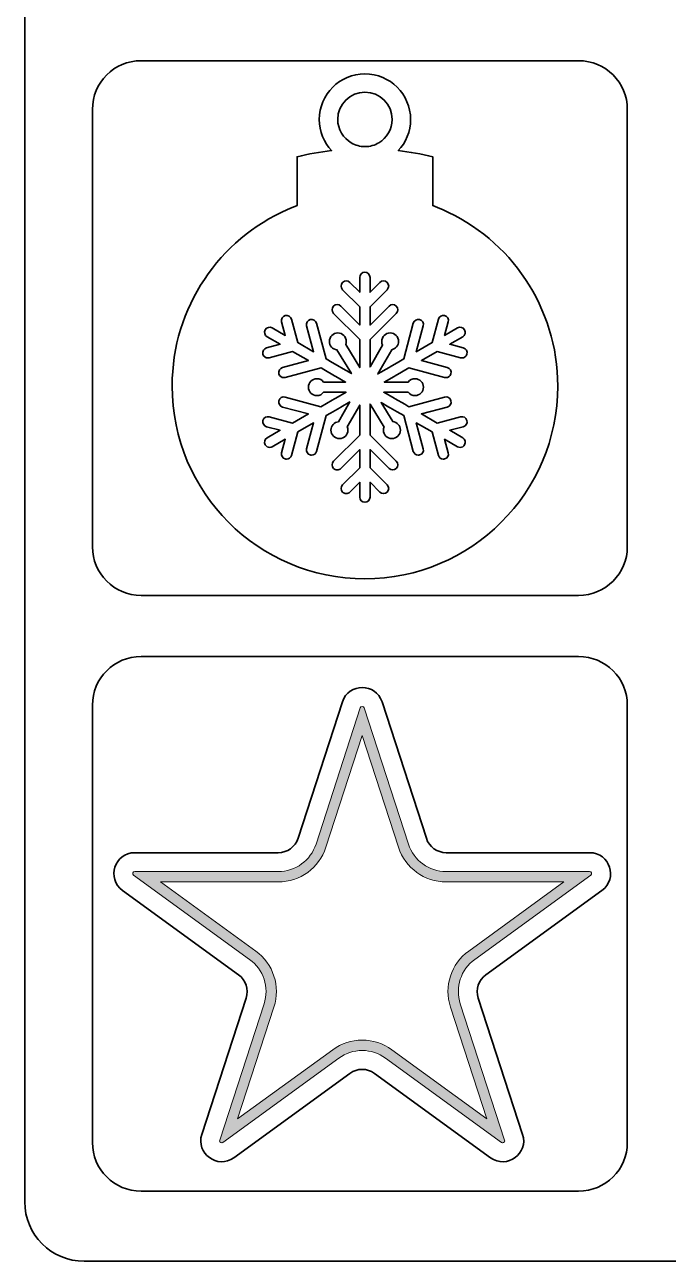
# Model space of a CAD drawing. Extents: x 49 to 2005, y -1071 to -24.
# Drawn here: x 49 to 317, y -1071 to -557 of the extents above; entities that cross this region are included whole.
import ezdxf

# ---------------------------------------------------------------- set-up
doc = ezdxf.new("R2010")
doc.units = 0
doc.header["$MEASUREMENT"] = 0
doc.layers.add('Layer 1', color=7, linetype='Continuous', lineweight=0)

# ---------------------------------------------------------------- blocks, each defined once
blk = doc.blocks.new('Block_4')
at = {"layer": 'Layer 1', "true_color": 0x010101, "transparency": 33554687}
h = blk.add_hatch(color=18, dxfattribs=at)
h.dxf.hatch_style = 2
edge = h.paths.add_edge_path()
edge.add_spline(control_points=[(189.62, -840.21), (189.12, -840.21), (188.96, -840.41), (188.84, -840.77), (188.84, -840.77), (170.43, -897.43), (170.43, -897.43), (168.22, -904.25), (161.9, -908.84), (154.72, -908.84), (154.72, -908.84), (95.15, -908.84), (95.15, -908.84), (94.78, -908.84), (94.53, -908.93), (94.37, -909.4), (94.22, -909.88), (94.37, -910.1), (94.67, -910.32), (94.67, -910.32), (142.87, -945.34), (142.87, -945.34), (148.67, -949.55), (151.08, -956.98), (148.87, -963.8), (148.87, -963.8), (130.46, -1020.46), (130.46, -1020.46), (130.33, -1020.84), (130.41, -1021), (130.51, -1021.13), (130.72, -1021.42), (131.05, -1021.57), (131.27, -1021.57), (131.31, -1021.57), (131.45, -1021.57), (131.71, -1021.37), (131.71, -1021.37), (179.91, -986.36), (179.91, -986.36), (182.75, -984.29), (186.11, -983.2), (189.62, -983.2), (193.13, -983.2), (196.49, -984.29), (199.33, -986.36), (199.33, -986.36), (247.52, -1021.37), (247.52, -1021.37), (247.79, -1021.57), (247.93, -1021.57), (247.97, -1021.57), (248.19, -1021.57), (248.52, -1021.42), (248.73, -1021.13), (248.83, -1021), (248.91, -1020.84), (248.78, -1020.46), (248.78, -1020.46), (230.37, -963.8), (230.37, -963.8), (228.16, -956.98), (230.57, -949.55), (236.37, -945.34), (236.37, -945.34), (284.57, -910.32), (284.57, -910.32), (284.87, -910.1), (285.02, -909.88), (284.87, -909.41), (284.71, -908.93), (284.46, -908.84), (284.09, -908.84), (284.09, -908.84), (224.51, -908.84), (224.51, -908.84), (217.34, -908.84), (211.02, -904.25), (208.81, -897.43), (208.81, -897.43), (190.4, -840.77), (190.4, -840.77), (190.28, -840.41), (190.12, -840.21), (189.62, -840.21), (189.62, -840.21), (189.62, -840.21), (189.62, -840.21)], knot_values=[0, 0, 0, 0, 1, 1, 1, 2, 2, 2, 3, 3, 3, 4, 4, 4, 5, 5, 5, 6, 6, 6, 7, 7, 7, 8, 8, 8, 9, 9, 9, 10, 10, 10, 11, 11, 11, 12, 12, 12, 13, 13, 13, 14, 14, 14, 15, 15, 15, 16, 16, 16, 17, 17, 17, 18, 18, 18, 19, 19, 19, 20, 20, 20, 21, 21, 21, 22, 22, 22, 23, 23, 23, 24, 24, 24, 25, 25, 25, 26, 26, 26, 27, 27, 27, 28, 28, 28, 29, 29, 29, 29], degree=3, periodic=0)
edge = h.paths.add_edge_path()
edge.add_spline(control_points=[(189.62, -852.33), (189.62, -852.33), (204.71, -898.76), (204.71, -898.76), (207.5, -907.37), (215.46, -913.15), (224.51, -913.15), (224.51, -913.15), (273.34, -913.15), (273.34, -913.15), (273.34, -913.15), (233.84, -941.85), (233.84, -941.85), (226.52, -947.17), (223.48, -956.53), (226.27, -965.13), (226.27, -965.13), (241.36, -1011.57), (241.36, -1011.57), (241.36, -1011.57), (201.86, -982.87), (201.86, -982.87), (198.28, -980.27), (194.05, -978.89), (189.62, -978.89), (185.19, -978.89), (180.96, -980.27), (177.38, -982.87), (177.38, -982.87), (137.88, -1011.57), (137.88, -1011.57), (137.88, -1011.57), (152.97, -965.13), (152.97, -965.13), (155.76, -956.53), (152.72, -947.17), (145.4, -941.85), (145.4, -941.85), (105.9, -913.15), (105.9, -913.15), (105.9, -913.15), (154.72, -913.15), (154.72, -913.15), (163.78, -913.15), (171.74, -907.37), (174.53, -898.76), (174.53, -898.76), (189.62, -852.33), (189.62, -852.33)], knot_values=[0, 0, 0, 0, 1, 1, 1, 2, 2, 2, 3, 3, 3, 4, 4, 4, 5, 5, 5, 6, 6, 6, 7, 7, 7, 8, 8, 8, 9, 9, 9, 10, 10, 10, 11, 11, 11, 12, 12, 12, 13, 13, 13, 14, 14, 14, 15, 15, 15, 16, 16, 16, 16], degree=3, periodic=0)
edge.add_line((189.62, -852.33), (189.62, -852.33))
at = {"layer": 'Layer 1', "color": 240, "lineweight": 35, "true_color": 0xed2224}
blk.add_open_spline([(197.86, -838.34), (197.86, -838.34), (216.27, -895), (216.27, -895), (217.43, -898.57), (220.76, -900.99), (224.52, -900.99), (224.52, -900.99), (284.09, -900.99), (284.09, -900.99), (292.49, -900.99), (295.98, -911.74), (289.18, -916.67), (289.18, -916.67), (240.99, -951.69), (240.99, -951.69), (237.95, -953.89), (236.68, -957.81), (237.84, -961.38), (237.84, -961.38), (256.25, -1018.03), (256.25, -1018.03), (258.84, -1026.02), (249.7, -1032.66), (242.91, -1027.73), (242.91, -1027.73), (194.71, -992.71), (194.71, -992.71), (191.68, -990.5), (187.56, -990.5), (184.53, -992.71), (184.53, -992.71), (136.33, -1027.73), (136.33, -1027.73), (129.54, -1032.66), (120.4, -1026.02), (122.99, -1018.03), (122.99, -1018.03), (141.4, -961.38), (141.4, -961.38), (142.56, -957.81), (141.29, -953.89), (138.25, -951.69), (138.25, -951.69), (90.06, -916.67), (90.06, -916.67), (83.26, -911.74), (86.75, -900.99), (95.15, -900.99), (95.15, -900.99), (154.72, -900.99), (154.72, -900.99), (158.48, -900.99), (161.81, -898.57), (162.97, -895), (162.97, -895), (181.38, -838.34), (181.38, -838.34), (183.97, -830.36), (195.27, -830.36), (197.86, -838.34)], degree=3, knots=[0, 0, 0, 0, 1, 1, 1, 2, 2, 2, 3, 3, 3, 4, 4, 4, 5, 5, 5, 6, 6, 6, 7, 7, 7, 8, 8, 8, 9, 9, 9, 10, 10, 10, 11, 11, 11, 12, 12, 12, 13, 13, 13, 14, 14, 14, 15, 15, 15, 16, 16, 16, 17, 17, 17, 18, 18, 18, 19, 19, 19, 20, 20, 20, 20], dxfattribs=at)
at = {"layer": 'Layer 1'}
for points, knots in [([(189.62, -840.21), (189.12, -840.21), (188.96, -840.41), (188.84, -840.77), (188.84, -840.77), (170.43, -897.43), (170.43, -897.43), (168.22, -904.25), (161.9, -908.84), (154.72, -908.84), (154.72, -908.84), (95.15, -908.84), (95.15, -908.84), (94.78, -908.84), (94.53, -908.93), (94.37, -909.4), (94.22, -909.88), (94.37, -910.1), (94.67, -910.32), (94.67, -910.32), (142.87, -945.34), (142.87, -945.34), (148.67, -949.55), (151.08, -956.98), (148.87, -963.8), (148.87, -963.8), (130.46, -1020.46), (130.46, -1020.46), (130.33, -1020.84), (130.41, -1021), (130.51, -1021.13), (130.72, -1021.42), (131.05, -1021.57), (131.27, -1021.57), (131.31, -1021.57), (131.45, -1021.57), (131.71, -1021.37), (131.71, -1021.37), (179.91, -986.36), (179.91, -986.36), (182.75, -984.29), (186.11, -983.2), (189.62, -983.2), (193.13, -983.2), (196.49, -984.29), (199.33, -986.36), (199.33, -986.36), (247.52, -1021.37), (247.52, -1021.37), (247.79, -1021.57), (247.93, -1021.57), (247.97, -1021.57), (248.19, -1021.57), (248.52, -1021.42), (248.73, -1021.13), (248.83, -1021), (248.91, -1020.84), (248.78, -1020.46), (248.78, -1020.46), (230.37, -963.8), (230.37, -963.8), (228.16, -956.98), (230.57, -949.55), (236.37, -945.34), (236.37, -945.34), (284.57, -910.32), (284.57, -910.32), (284.87, -910.1), (285.02, -909.88), (284.87, -909.41), (284.71, -908.93), (284.46, -908.84), (284.09, -908.84), (284.09, -908.84), (224.51, -908.84), (224.51, -908.84), (217.34, -908.84), (211.02, -904.25), (208.81, -897.43), (208.81, -897.43), (190.4, -840.77), (190.4, -840.77), (190.28, -840.41), (190.12, -840.21), (189.62, -840.21), (189.62, -840.21), (189.62, -840.21), (189.62, -840.21)], [0, 0, 0, 0, 1, 1, 1, 2, 2, 2, 3, 3, 3, 4, 4, 4, 5, 5, 5, 6, 6, 6, 7, 7, 7, 8, 8, 8, 9, 9, 9, 10, 10, 10, 11, 11, 11, 12, 12, 12, 13, 13, 13, 14, 14, 14, 15, 15, 15, 16, 16, 16, 17, 17, 17, 18, 18, 18, 19, 19, 19, 20, 20, 20, 21, 21, 21, 22, 22, 22, 23, 23, 23, 24, 24, 24, 25, 25, 25, 26, 26, 26, 27, 27, 27, 28, 28, 28, 29, 29, 29, 29]), ([(189.62, -852.33), (189.62, -852.33), (204.71, -898.76), (204.71, -898.76), (207.5, -907.37), (215.46, -913.15), (224.51, -913.15), (224.51, -913.15), (273.34, -913.15), (273.34, -913.15), (273.34, -913.15), (233.84, -941.85), (233.84, -941.85), (226.52, -947.17), (223.48, -956.53), (226.27, -965.13), (226.27, -965.13), (241.36, -1011.57), (241.36, -1011.57), (241.36, -1011.57), (201.86, -982.87), (201.86, -982.87), (198.28, -980.27), (194.05, -978.89), (189.62, -978.89), (185.19, -978.89), (180.96, -980.27), (177.38, -982.87), (177.38, -982.87), (137.88, -1011.57), (137.88, -1011.57), (137.88, -1011.57), (152.97, -965.13), (152.97, -965.13), (155.76, -956.53), (152.72, -947.17), (145.4, -941.85), (145.4, -941.85), (105.9, -913.15), (105.9, -913.15), (105.9, -913.15), (154.72, -913.15), (154.72, -913.15), (163.78, -913.15), (171.74, -907.37), (174.53, -898.76), (174.53, -898.76), (189.62, -852.33), (189.62, -852.33)], [0, 0, 0, 0, 1, 1, 1, 2, 2, 2, 3, 3, 3, 4, 4, 4, 5, 5, 5, 6, 6, 6, 7, 7, 7, 8, 8, 8, 9, 9, 9, 10, 10, 10, 11, 11, 11, 12, 12, 12, 13, 13, 13, 14, 14, 14, 15, 15, 15, 16, 16, 16, 16])]:
    blk.add_open_spline(points, degree=3, knots=knots, dxfattribs=at)

msp = doc.modelspace()

# ---------------------------------------------------------------- linework, layer by layer
at = {"layer": 'Layer 1', "color": 240, "lineweight": 35, "true_color": 0xed2224}
for points, knots in [([(770.32, -24.22), (770.32, -24.22), (100.79, -24.22), (100.79, -24.22), (72.43, -24.22), (49.45, -47.21), (49.45, -75.56), (49.45, -75.56), (49.45, -1046.07), (49.45, -1046.07), (49.45, -1059.71), (60.51, -1070.78), (74.15, -1070.78), (74.15, -1070.78), (796.96, -1070.78), (796.96, -1070.78), (810.6, -1070.78), (821.66, -1059.71), (821.66, -1046.07), (821.66, -1046.07), (821.66, -75.56), (821.66, -75.56), (821.66, -47.21), (798.68, -24.22), (770.32, -24.22)], [0, 0, 0, 0, 1, 1, 1, 2, 2, 2, 3, 3, 3, 4, 4, 4, 5, 5, 5, 6, 6, 6, 7, 7, 7, 8, 8, 8, 8]), ([(299.74, -773.85), (299.74, -785.02), (290.69, -794.07), (279.52, -794.07), (279.52, -794.07), (97.78, -794.07), (97.78, -794.07), (86.61, -794.07), (77.56, -785.02), (77.56, -773.85), (77.56, -773.85), (77.56, -592.11), (77.56, -592.11), (77.56, -580.94), (86.61, -571.89), (97.78, -571.89), (97.78, -571.89), (279.52, -571.89), (279.52, -571.89), (290.69, -571.89), (299.74, -580.94), (299.74, -592.11), (299.74, -592.11), (299.74, -773.85), (299.74, -773.85)], [0, 0, 0, 0, 1, 1, 1, 2, 2, 2, 3, 3, 3, 4, 4, 4, 5, 5, 5, 6, 6, 6, 7, 7, 7, 8, 8, 8, 8]), ([(222.91, -633.72), (221.6, -633.14), (220.26, -632.6), (218.92, -632.1), (218.92, -632.1), (218.92, -611.8), (218.92, -611.8), (214.23, -610.68), (209.45, -609.84), (204.57, -609.28), (207.76, -605.89), (209.71, -601.33), (209.71, -596.32), (209.71, -585.86), (201.2, -577.36), (190.75, -577.36), (180.3, -577.36), (171.79, -585.86), (171.79, -596.32), (171.79, -601.33), (173.74, -605.89), (176.93, -609.28), (172.06, -609.83), (167.27, -610.68), (162.58, -611.8), (162.58, -611.8), (162.58, -632.1), (162.58, -632.1), (161.23, -632.6), (159.9, -633.14), (158.59, -633.72), (130.37, -646.11), (110.67, -674.29), (110.67, -707.08), (110.67, -751.31), (146.52, -787.17), (190.75, -787.17), (234.98, -787.17), (270.83, -751.31), (270.83, -707.08), (270.83, -674.29), (251.12, -646.11), (222.91, -633.72)], [0, 0, 0, 0, 1, 1, 1, 2, 2, 2, 3, 3, 3, 4, 4, 4, 5, 5, 5, 6, 6, 6, 7, 7, 7, 8, 8, 8, 9, 9, 9, 10, 10, 10, 11, 11, 11, 12, 12, 12, 13, 13, 13, 14, 14, 14, 14]), ([(190.75, -584.97), (196.99, -584.97), (202.06, -590.04), (202.06, -596.28), (202.06, -600.39), (199.84, -604.01), (196.54, -605.99), (194.85, -607), (192.86, -607.59), (190.75, -607.59), (188.69, -607.59), (186.76, -607.03), (185.09, -606.06), (181.72, -604.1), (179.44, -600.45), (179.44, -596.28), (179.44, -590.04), (184.52, -584.97), (190.75, -584.97)], [0, 0, 0, 0, 1, 1, 1, 2, 2, 2, 3, 3, 3, 4, 4, 4, 5, 5, 5, 6, 6, 6, 6]), ([(224.97, -699.4), (226.11, -699.7), (226.78, -700.87), (226.47, -702.01), (226.22, -702.96), (225.36, -703.59), (224.42, -703.59), (224.24, -703.59), (224.05, -703.56), (223.86, -703.51), (223.86, -703.51), (209, -699.53), (209, -699.53), (209, -699.53), (205.93, -701.3), (205.93, -701.3), (205.93, -701.3), (203.35, -702.79), (203.35, -702.79), (203.35, -702.79), (202.88, -703.06), (202.88, -703.06), (202.88, -703.06), (198.8, -705.42), (198.8, -705.42), (198.8, -705.42), (208.75, -705.42), (208.75, -705.42), (209.4, -704.58), (210.41, -704.03), (211.55, -704.03), (213.49, -704.03), (215.06, -705.61), (215.06, -707.55), (215.06, -709.49), (213.49, -711.06), (211.55, -711.06), (210.41, -711.06), (209.4, -710.52), (208.75, -709.67), (208.75, -709.67), (198.59, -709.67), (198.59, -709.67), (198.59, -709.67), (202.88, -712.15), (202.88, -712.15), (202.88, -712.15), (203.36, -712.43), (203.36, -712.43), (203.36, -712.43), (207.26, -714.68), (207.26, -714.68), (207.26, -714.68), (209, -715.68), (209, -715.68), (209, -715.68), (223.86, -711.69), (223.86, -711.69), (225, -711.39), (226.17, -712.07), (226.47, -713.2), (226.78, -714.34), (226.1, -715.51), (224.97, -715.81), (224.97, -715.81), (214.22, -718.69), (214.22, -718.69), (214.22, -718.69), (220.77, -722.48), (220.77, -722.48), (220.77, -722.48), (230.5, -719.87), (230.5, -719.87), (231.64, -719.57), (232.8, -720.24), (233.11, -721.38), (233.41, -722.52), (232.74, -723.68), (231.6, -723.99), (231.6, -723.99), (225.99, -725.49), (225.99, -725.49), (225.99, -725.49), (231.38, -728.6), (231.38, -728.6), (232.39, -729.19), (232.74, -730.49), (232.16, -731.51), (231.76, -732.19), (231.04, -732.58), (230.31, -732.58), (229.95, -732.58), (229.58, -732.48), (229.24, -732.29), (229.24, -732.29), (223.86, -729.18), (223.86, -729.18), (223.86, -729.18), (225.36, -734.79), (225.36, -734.79), (225.67, -735.93), (225, -737.1), (223.86, -737.4), (223.67, -737.45), (223.49, -737.48), (223.31, -737.48), (222.36, -737.48), (221.5, -736.85), (221.25, -735.89), (221.25, -735.89), (218.64, -726.17), (218.64, -726.17), (218.64, -726.17), (212.09, -722.38), (212.09, -722.38), (212.09, -722.38), (214.97, -733.13), (214.97, -733.13), (215.27, -734.27), (214.6, -735.44), (213.46, -735.74), (213.28, -735.79), (213.09, -735.82), (212.91, -735.82), (211.97, -735.82), (211.1, -735.19), (210.85, -734.24), (210.85, -734.24), (206.87, -719.37), (206.87, -719.37), (206.87, -719.37), (204.09, -717.77), (204.09, -717.77), (204.09, -717.77), (201.23, -716.12), (201.23, -716.12), (201.23, -716.12), (200.74, -715.84), (200.74, -715.84), (200.74, -715.84), (197.46, -713.94), (197.46, -713.94), (197.46, -713.94), (202.31, -721.89), (202.31, -721.89), (204.08, -722.07), (205.47, -723.57), (205.47, -725.39), (205.47, -727.33), (203.89, -728.91), (201.95, -728.91), (200.01, -728.91), (198.43, -727.33), (198.43, -725.39), (198.43, -724.94), (198.52, -724.51), (198.68, -724.11), (198.68, -724.11), (192.88, -714.6), (192.88, -714.6), (192.88, -714.6), (192.88, -727.44), (192.88, -727.44), (192.88, -727.44), (203.77, -738.33), (203.77, -738.33), (204.6, -739.16), (204.6, -740.51), (203.77, -741.34), (202.93, -742.17), (201.59, -742.17), (200.75, -741.34), (200.75, -741.34), (192.88, -733.47), (192.88, -733.47), (192.88, -733.47), (192.88, -741.04), (192.88, -741.04), (192.88, -741.04), (200, -748.16), (200, -748.16), (200.83, -748.99), (200.83, -750.34), (200, -751.18), (199.17, -752.01), (197.82, -752.01), (196.99, -751.18), (196.99, -751.18), (192.88, -747.07), (192.88, -747.07), (192.88, -747.07), (192.88, -753.28), (192.88, -753.28), (192.88, -754.46), (191.93, -755.41), (190.75, -755.41), (189.57, -755.41), (188.62, -754.46), (188.62, -753.28), (188.62, -753.28), (188.62, -747.07), (188.62, -747.07), (188.62, -747.07), (184.51, -751.18), (184.51, -751.18), (184.1, -751.59), (183.55, -751.8), (183.01, -751.8), (182.46, -751.8), (181.92, -751.59), (181.5, -751.18), (180.67, -750.34), (180.67, -748.99), (181.5, -748.16), (181.5, -748.16), (188.62, -741.04), (188.62, -741.04), (188.62, -741.04), (188.62, -733.47), (188.62, -733.47), (188.62, -733.47), (180.75, -741.34), (180.75, -741.34), (180.33, -741.76), (179.79, -741.97), (179.24, -741.97), (178.7, -741.97), (178.15, -741.76), (177.73, -741.34), (176.9, -740.51), (176.9, -739.16), (177.73, -738.33), (177.73, -738.33), (188.62, -727.44), (188.62, -727.44), (188.62, -727.44), (188.62, -715), (188.62, -715), (188.62, -715), (183.41, -724.03), (183.41, -724.03), (183.58, -724.45), (183.68, -724.91), (183.68, -725.39), (183.68, -727.33), (182.1, -728.91), (180.16, -728.91), (178.22, -728.91), (176.65, -727.33), (176.65, -725.39), (176.65, -723.6), (177.99, -722.12), (179.72, -721.91), (179.72, -721.91), (184.46, -713.7), (184.46, -713.7), (184.46, -713.7), (180.75, -715.84), (180.75, -715.84), (180.75, -715.84), (180.3, -716.1), (180.3, -716.1), (180.3, -716.1), (176.43, -718.33), (176.43, -718.33), (176.43, -718.33), (174.63, -719.37), (174.63, -719.37), (174.63, -719.37), (170.65, -734.24), (170.65, -734.24), (170.4, -735.19), (169.54, -735.82), (168.6, -735.82), (168.41, -735.82), (168.23, -735.79), (168.04, -735.74), (166.91, -735.44), (166.23, -734.27), (166.53, -733.13), (166.53, -733.13), (169.42, -722.38), (169.42, -722.38), (169.42, -722.38), (162.86, -726.17), (162.86, -726.17), (162.86, -726.17), (160.26, -735.89), (160.26, -735.89), (160, -736.85), (159.14, -737.48), (158.2, -737.48), (158.01, -737.48), (157.83, -737.45), (157.64, -737.4), (156.51, -737.1), (155.83, -735.93), (156.14, -734.79), (156.14, -734.79), (157.64, -729.18), (157.64, -729.18), (157.64, -729.18), (152.26, -732.29), (152.26, -732.29), (151.92, -732.48), (151.56, -732.58), (151.19, -732.58), (150.46, -732.58), (149.74, -732.19), (149.35, -731.51), (148.76, -730.49), (149.11, -729.19), (150.13, -728.6), (150.13, -728.6), (155.51, -725.49), (155.51, -725.49), (155.51, -725.49), (149.9, -723.99), (149.9, -723.99), (148.76, -723.68), (148.09, -722.52), (148.39, -721.38), (148.7, -720.24), (149.87, -719.57), (151, -719.87), (151, -719.87), (160.73, -722.48), (160.73, -722.48), (160.73, -722.48), (167.28, -718.69), (167.28, -718.69), (167.28, -718.69), (156.53, -715.81), (156.53, -715.81), (155.4, -715.51), (154.72, -714.34), (155.03, -713.2), (155.33, -712.07), (156.5, -711.39), (157.64, -711.69), (157.64, -711.69), (172.5, -715.68), (172.5, -715.68), (172.5, -715.68), (177.15, -713), (177.15, -713), (177.15, -713), (178.14, -712.43), (178.14, -712.43), (178.14, -712.43), (178.63, -712.14), (178.63, -712.14), (178.63, -712.14), (182.91, -709.67), (182.91, -709.67), (182.91, -709.67), (173.58, -709.67), (173.58, -709.67), (172.94, -710.52), (171.93, -711.06), (170.79, -711.06), (168.85, -711.06), (167.27, -709.49), (167.27, -707.55), (167.27, -705.61), (168.85, -704.03), (170.79, -704.03), (171.93, -704.03), (172.94, -704.58), (173.58, -705.42), (173.58, -705.42), (182.7, -705.42), (182.7, -705.42), (182.7, -705.42), (178.61, -703.06), (178.61, -703.06), (178.61, -703.06), (178.17, -702.8), (178.17, -702.8), (178.17, -702.8), (173.67, -700.2), (173.67, -700.2), (173.67, -700.2), (172.51, -699.53), (172.51, -699.53), (172.51, -699.53), (157.64, -703.51), (157.64, -703.51), (157.45, -703.56), (157.27, -703.59), (157.08, -703.59), (156.14, -703.59), (155.28, -702.96), (155.03, -702.01), (154.72, -700.87), (155.4, -699.71), (156.53, -699.4), (156.53, -699.4), (167.28, -696.52), (167.28, -696.52), (167.28, -696.52), (160.73, -692.74), (160.73, -692.74), (160.73, -692.74), (151, -695.34), (151, -695.34), (150.82, -695.39), (150.63, -695.41), (150.45, -695.41), (149.51, -695.41), (148.65, -694.78), (148.39, -693.83), (148.09, -692.7), (148.76, -691.53), (149.9, -691.22), (149.9, -691.22), (155.51, -689.72), (155.51, -689.72), (155.51, -689.72), (150.13, -686.61), (150.13, -686.61), (149.11, -686.02), (148.76, -684.72), (149.35, -683.7), (149.94, -682.68), (151.24, -682.33), (152.26, -682.92), (152.26, -682.92), (157.64, -686.03), (157.64, -686.03), (157.64, -686.03), (156.14, -680.42), (156.14, -680.42), (155.83, -679.28), (156.51, -678.11), (157.64, -677.81), (158.78, -677.5), (159.95, -678.18), (160.26, -679.31), (160.26, -679.31), (162.86, -689.04), (162.86, -689.04), (162.86, -689.04), (169.42, -692.83), (169.42, -692.83), (169.42, -692.83), (166.53, -682.07), (166.53, -682.07), (166.23, -680.94), (166.91, -679.77), (168.04, -679.47), (169.18, -679.16), (170.35, -679.84), (170.65, -680.97), (170.65, -680.97), (174.63, -695.84), (174.63, -695.84), (174.63, -695.84), (177.21, -697.32), (177.21, -697.32), (177.21, -697.32), (180.27, -699.09), (180.27, -699.09), (180.27, -699.09), (180.76, -699.38), (180.76, -699.38), (180.76, -699.38), (185.15, -701.91), (185.15, -701.91), (185.15, -701.91), (179.12, -692.03), (179.12, -692.03), (177.35, -691.85), (175.97, -690.35), (175.97, -688.53), (175.97, -686.59), (177.54, -685.01), (179.48, -685.01), (181.42, -685.01), (183, -686.59), (183, -688.53), (183, -688.98), (182.91, -689.41), (182.76, -689.81), (182.76, -689.81), (188.62, -699.43), (188.62, -699.43), (188.62, -699.43), (188.62, -687.77), (188.62, -687.77), (188.62, -687.77), (177.73, -676.88), (177.73, -676.88), (176.9, -676.05), (176.9, -674.7), (177.73, -673.87), (178.57, -673.04), (179.92, -673.04), (180.75, -673.87), (180.75, -673.87), (188.62, -681.74), (188.62, -681.74), (188.62, -681.74), (188.62, -674.17), (188.62, -674.17), (188.62, -674.17), (181.5, -667.05), (181.5, -667.05), (180.67, -666.22), (180.67, -664.87), (181.5, -664.04), (182.33, -663.21), (183.68, -663.21), (184.51, -664.04), (184.51, -664.04), (188.62, -668.14), (188.62, -668.14), (188.62, -668.14), (188.62, -661.93), (188.62, -661.93), (188.62, -660.75), (189.57, -659.8), (190.75, -659.8), (191.93, -659.8), (192.88, -660.75), (192.88, -661.93), (192.88, -661.93), (192.88, -668.14), (192.88, -668.14), (192.88, -668.14), (196.99, -664.04), (196.99, -664.04), (197.82, -663.21), (199.17, -663.21), (200, -664.04), (200.83, -664.87), (200.83, -666.22), (200, -667.05), (200, -667.05), (192.88, -674.17), (192.88, -674.17), (192.88, -674.17), (192.88, -681.74), (192.88, -681.74), (192.88, -681.74), (200.75, -673.87), (200.75, -673.87), (201.59, -673.04), (202.93, -673.04), (203.77, -673.87), (204.6, -674.7), (204.6, -676.05), (203.77, -676.88), (203.77, -676.88), (192.88, -687.77), (192.88, -687.77), (192.88, -687.77), (192.88, -699.11), (192.88, -699.11), (192.88, -699.11), (198.08, -690.1), (198.08, -690.1), (197.84, -689.62), (197.71, -689.09), (197.71, -688.53), (197.71, -686.59), (199.28, -685.01), (201.22, -685.01), (203.17, -685.01), (204.74, -686.59), (204.74, -688.53), (204.74, -690.24), (203.52, -691.66), (201.91, -691.98), (201.91, -691.98), (196.08, -702.07), (196.08, -702.07), (196.08, -702.07), (196.18, -702.01), (196.18, -702.01), (196.18, -702.01), (200.75, -699.37), (200.75, -699.37), (200.75, -699.37), (201.23, -699.09), (201.23, -699.09), (201.23, -699.09), (204.84, -697.01), (204.84, -697.01), (204.84, -697.01), (206.87, -695.84), (206.87, -695.84), (206.87, -695.84), (210.85, -680.97), (210.85, -680.97), (211.16, -679.84), (212.32, -679.16), (213.46, -679.47), (214.6, -679.77), (215.27, -680.94), (214.97, -682.08), (214.97, -682.08), (212.09, -692.83), (212.09, -692.83), (212.09, -692.83), (218.64, -689.04), (218.64, -689.04), (218.64, -689.04), (221.25, -679.31), (221.25, -679.31), (221.55, -678.18), (222.72, -677.5), (223.86, -677.81), (224.99, -678.11), (225.67, -679.28), (225.36, -680.42), (225.36, -680.42), (223.86, -686.03), (223.86, -686.03), (223.86, -686.03), (229.24, -682.92), (229.24, -682.92), (230.26, -682.33), (231.56, -682.68), (232.16, -683.7), (232.74, -684.72), (232.39, -686.02), (231.38, -686.61), (231.38, -686.61), (225.99, -689.72), (225.99, -689.72), (225.99, -689.72), (231.6, -691.22), (231.6, -691.22), (232.74, -691.53), (233.41, -692.7), (233.11, -693.83), (232.85, -694.78), (231.99, -695.41), (231.05, -695.41), (230.87, -695.41), (230.68, -695.39), (230.5, -695.34), (230.5, -695.34), (220.77, -692.74), (220.77, -692.74), (220.77, -692.74), (214.22, -696.52), (214.22, -696.52), (214.22, -696.52), (224.97, -699.4), (224.97, -699.4)], [0, 0, 0, 0, 1, 1, 1, 2, 2, 2, 3, 3, 3, 4, 4, 4, 5, 5, 5, 6, 6, 6, 7, 7, 7, 8, 8, 8, 9, 9, 9, 10, 10, 10, 11, 11, 11, 12, 12, 12, 13, 13, 13, 14, 14, 14, 15, 15, 15, 16, 16, 16, 17, 17, 17, 18, 18, 18, 19, 19, 19, 20, 20, 20, 21, 21, 21, 22, 22, 22, 23, 23, 23, 24, 24, 24, 25, 25, 25, 26, 26, 26, 27, 27, 27, 28, 28, 28, 29, 29, 29, 30, 30, 30, 31, 31, 31, 32, 32, 32, 33, 33, 33, 34, 34, 34, 35, 35, 35, 36, 36, 36, 37, 37, 37, 38, 38, 38, 39, 39, 39, 40, 40, 40, 41, 41, 41, 42, 42, 42, 43, 43, 43, 44, 44, 44, 45, 45, 45, 46, 46, 46, 47, 47, 47, 48, 48, 48, 49, 49, 49, 50, 50, 50, 51, 51, 51, 52, 52, 52, 53, 53, 53, 54, 54, 54, 55, 55, 55, 56, 56, 56, 57, 57, 57, 58, 58, 58, 59, 59, 59, 60, 60, 60, 61, 61, 61, 62, 62, 62, 63, 63, 63, 64, 64, 64, 65, 65, 65, 66, 66, 66, 67, 67, 67, 68, 68, 68, 69, 69, 69, 70, 70, 70, 71, 71, 71, 72, 72, 72, 73, 73, 73, 74, 74, 74, 75, 75, 75, 76, 76, 76, 77, 77, 77, 78, 78, 78, 79, 79, 79, 80, 80, 80, 81, 81, 81, 82, 82, 82, 83, 83, 83, 84, 84, 84, 85, 85, 85, 86, 86, 86, 87, 87, 87, 88, 88, 88, 89, 89, 89, 90, 90, 90, 91, 91, 91, 92, 92, 92, 93, 93, 93, 94, 94, 94, 95, 95, 95, 96, 96, 96, 97, 97, 97, 98, 98, 98, 99, 99, 99, 100, 100, 100, 101, 101, 101, 102, 102, 102, 103, 103, 103, 104, 104, 104, 105, 105, 105, 106, 106, 106, 107, 107, 107, 108, 108, 108, 109, 109, 109, 110, 110, 110, 111, 111, 111, 112, 112, 112, 113, 113, 113, 114, 114, 114, 115, 115, 115, 116, 116, 116, 117, 117, 117, 118, 118, 118, 119, 119, 119, 120, 120, 120, 121, 121, 121, 122, 122, 122, 123, 123, 123, 124, 124, 124, 125, 125, 125, 126, 126, 126, 127, 127, 127, 128, 128, 128, 129, 129, 129, 130, 130, 130, 131, 131, 131, 132, 132, 132, 133, 133, 133, 134, 134, 134, 135, 135, 135, 136, 136, 136, 137, 137, 137, 138, 138, 138, 139, 139, 139, 140, 140, 140, 141, 141, 141, 142, 142, 142, 143, 143, 143, 144, 144, 144, 145, 145, 145, 146, 146, 146, 147, 147, 147, 148, 148, 148, 149, 149, 149, 150, 150, 150, 151, 151, 151, 152, 152, 152, 153, 153, 153, 154, 154, 154, 155, 155, 155, 156, 156, 156, 157, 157, 157, 158, 158, 158, 159, 159, 159, 160, 160, 160, 161, 161, 161, 162, 162, 162, 163, 163, 163, 164, 164, 164, 165, 165, 165, 166, 166, 166, 167, 167, 167, 168, 168, 168, 169, 169, 169, 170, 170, 170, 171, 171, 171, 172, 172, 172, 173, 173, 173, 174, 174, 174, 175, 175, 175, 176, 176, 176, 177, 177, 177, 178, 178, 178, 179, 179, 179, 180, 180, 180, 181, 181, 181, 182, 182, 182, 183, 183, 183, 184, 184, 184, 185, 185, 185, 186, 186, 186, 187, 187, 187, 188, 188, 188, 189, 189, 189, 190, 190, 190, 191, 191, 191, 192, 192, 192, 193, 193, 193, 194, 194, 194, 195, 195, 195, 196, 196, 196, 197, 197, 197, 198, 198, 198, 199, 199, 199, 200, 200, 200, 201, 201, 201, 202, 202, 202, 203, 203, 203, 204, 204, 204, 205, 205, 205, 206, 206, 206, 207, 207, 207, 208, 208, 208, 209, 209, 209, 210, 210, 210, 211, 211, 211, 212, 212, 212, 213, 213, 213, 214, 214, 214, 215, 215, 215, 216, 216, 216, 217, 217, 217, 217]), ([(299.74, -1021.43), (299.74, -1032.6), (290.69, -1041.65), (279.52, -1041.65), (279.52, -1041.65), (97.78, -1041.65), (97.78, -1041.65), (86.61, -1041.65), (77.56, -1032.6), (77.56, -1021.43), (77.56, -1021.43), (77.56, -839.69), (77.56, -839.69), (77.56, -828.52), (86.61, -819.47), (97.78, -819.47), (97.78, -819.47), (279.52, -819.47), (279.52, -819.47), (290.69, -819.47), (299.74, -828.52), (299.74, -839.69), (299.74, -839.69), (299.74, -1021.43), (299.74, -1021.43)], [0, 0, 0, 0, 1, 1, 1, 2, 2, 2, 3, 3, 3, 4, 4, 4, 5, 5, 5, 6, 6, 6, 7, 7, 7, 8, 8, 8, 8])]:
    msp.add_open_spline(points, degree=3, knots=knots, dxfattribs=at)

# ---------------------------------------------------------------- block references
at = {"layer": 'Layer 1'}
msp.add_blockref('Block_4', (0, 0), dxfattribs=at)

doc.saveas('drawing.dxf')
